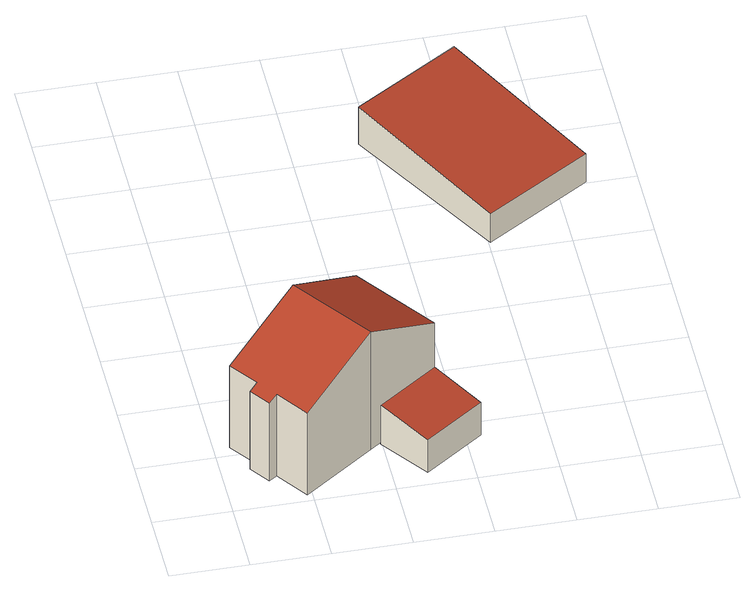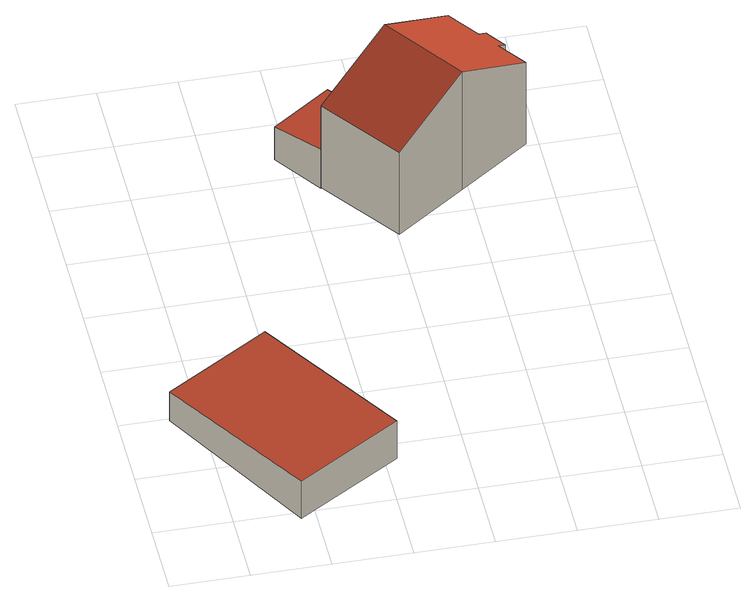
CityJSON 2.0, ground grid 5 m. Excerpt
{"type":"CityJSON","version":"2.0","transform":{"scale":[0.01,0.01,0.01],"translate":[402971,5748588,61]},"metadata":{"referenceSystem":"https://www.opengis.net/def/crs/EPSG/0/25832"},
"CityObjects":{
"building1":{"type":"Building","attributes":{"Gemeindeschluessel":"05515000","Geometrietyp2DReferenz":"3000","function":"31001_1000","roofType":"3100","measuredHeight":9.32},"address":[{"country":"Germany","locality":"Münster","thoroughfareNumber":"92","thoroughfareName":"Hartmannsbrook"}],"geometry":[{"type":"Solid","lod":"2","boundaries":[[[[0,1,2,3]],[[4,5,1,0]],[[6,7,5,4]],[[8,9,7,6]],[[10,11,9,8]],[[12,13,11,10]],[[14,15,13,12]],[[16,17,15,14]],[[18,19,17,16]],[[3,2,19,18]],[[12,10,8,14]],[[6,4,0,3,18,16,14,8]],[[1,5,7,9,11,13,15,17,19,2]]]],"semantics":{"surfaces":[{"type":"WallSurface"},{"type":"RoofSurface"},{"type":"GroundSurface"}],"values":[[0,0,0,0,0,0,0,0,0,0,1,1,2]]}}]},
"building2":{"type":"Building","attributes":{"Gemeindeschluessel":"05515000","Geometrietyp2DReferenz":"3000","function":"51009_1610","roofType":"2100","measuredHeight":3.09},"geometry":[{"type":"Solid","lod":"2","boundaries":[[[[20,21,22,23]],[[24,25,21,20]],[[26,27,25,24]],[[23,22,27,26]],[[24,20,23,26]],[[21,25,27,22]]]],"semantics":{"surfaces":[{"type":"WallSurface"},{"type":"RoofSurface"},{"type":"GroundSurface"}],"values":[[0,0,0,0,1,2]]}}]},
"building3":{"type":"Building","attributes":{"Gemeindeschluessel":"05515000","Geometrietyp2DReferenz":"3000","function":"31001_2460","roofType":"2100","measuredHeight":2.96},"geometry":[{"type":"Solid","lod":"2","boundaries":[[[[28,29,30,31]],[[32,33,29,28]],[[34,35,33,32]],[[31,30,35,34]],[[32,28,31,34]],[[29,33,35,30]]]],"semantics":{"surfaces":[{"type":"WallSurface"},{"type":"RoofSurface"},{"type":"GroundSurface"}],"values":[[0,0,0,0,1,2]]}}]}
},
"vertices":[
[166,309,728],[166,309,112],[259,177,112],[259,177,728],[216,345,759],[216,345,112],[86,527,760],[86,527,112],[542,853,1044],[542,853,112],[998,1180,759],[998,1180,112],[1370,661,759],[1370,661,112],[912,335,1044],[912,335,112],[455,9,759],[455,9,112],[310,213,759],[310,213,112],
[981,384,410],[981,384,101],[1208,74,101],[1208,74,359],[1370,661,410],[1370,661,101],[1587,344,359],[1587,344,101],
[2684,2509,294],[2684,2509,69],[2095,3550,69],[2095,3550,365],[2011,2088,294],[2011,2088,69],[1421,3129,365],[1421,3129,69]
]}
